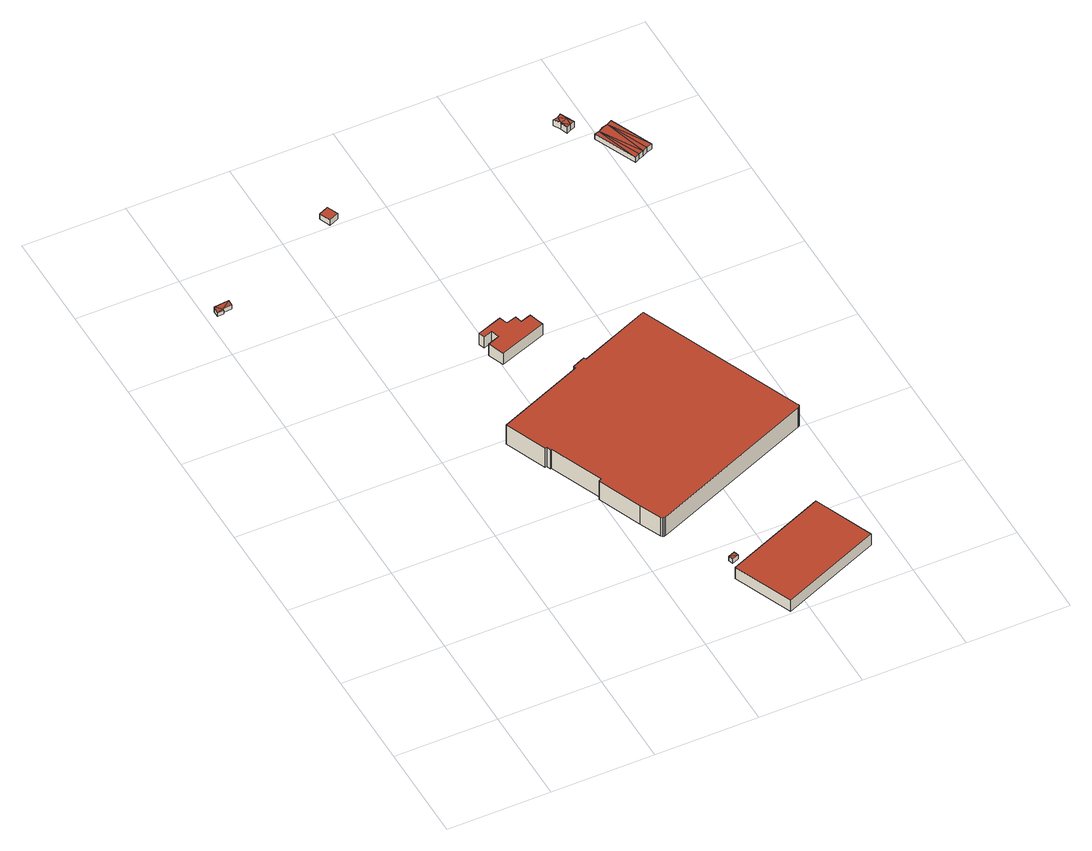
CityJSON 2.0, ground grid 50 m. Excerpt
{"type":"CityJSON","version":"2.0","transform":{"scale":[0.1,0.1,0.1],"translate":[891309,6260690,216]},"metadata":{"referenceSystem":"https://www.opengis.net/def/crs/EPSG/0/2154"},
"CityObjects":{
"building1":{"type":"Building","attributes":{"class":"Building"},"children":["building1-1"]},
"building1-1":{"type":"BuildingPart","parents":["building1"],"geometry":[{"type":"Solid","lod":"2.2","boundaries":[[[[0,1,2]],[[3,0,2]],[[3,2,4]],[[5,4,2]],[[6,7,8,9,10,11]],[[5,2,10,11]],[[2,1,9,10]],[[1,0,8,9]],[[0,3,7,8]],[[3,4,6,7]],[[4,5,11,6]]]],"semantics":{"surfaces":[{"type":"RoofSurface","rf_azimuth":272.23,"rf_slope":12.87},{"type":"GroundSurface"},{"type":"WallSurface","on_footprint_edge":true}],"values":[[0,0,0,0,1,2,2,2,2,2,2]]}}]},
"building2":{"type":"Building","attributes":{"class":"Building"},"children":["building2-1"]},
"building2-1":{"type":"BuildingPart","parents":["building2"],"geometry":[{"type":"Solid","lod":"2.2","boundaries":[[[[12,13,14]],[[15,12,14]],[[16,17,18,19]],[[14,13,18,19]],[[13,12,17,18]],[[12,15,16,17]],[[15,14,19,16]]]],"semantics":{"surfaces":[{"type":"RoofSurface","rf_azimuth":169.18,"rf_slope":0.268},{"type":"GroundSurface"},{"type":"WallSurface","on_footprint_edge":true}],"values":[[0,0,1,2,2,2,2]]}}]},
"building3":{"type":"Building","attributes":{"class":"Building"},"children":["building3-1"]},
"building3-1":{"type":"BuildingPart","parents":["building3"],"geometry":[{"type":"Solid","lod":"2.2","boundaries":[[[[20,21,22,23]],[[24,25,26,27]],[[27,26,22,23]],[[26,25,21,22]],[[25,24,20,21]],[[24,27,23,20]]]],"semantics":{"surfaces":[{"type":"GroundSurface"},{"type":"RoofSurface"},{"type":"WallSurface","on_footprint_edge":true}],"values":[[0,1,2,2,2,2]]}}]},
"building4":{"type":"Building","attributes":{"class":"Building"},"children":["building4-1"]},
"building4-1":{"type":"BuildingPart","parents":["building4"],"geometry":[{"type":"Solid","lod":"2.2","boundaries":[[[[28,29,30,31,32,33,34,35,36,37,38,39,40]],[[41,42,43,44,45,46,47,48,49,50,51,52,53]],[[53,52,39,40]],[[52,51,38,39]],[[51,50,37,38]],[[50,49,36,37]],[[49,48,35,36]],[[48,47,34,35]],[[47,46,33,34]],[[46,45,32,33]],[[45,44,31,32]],[[44,43,30,31]],[[43,42,29,30]],[[42,41,28,29]],[[41,53,40,28]]]],"semantics":{"surfaces":[{"type":"GroundSurface"},{"type":"RoofSurface"},{"type":"WallSurface","on_footprint_edge":true}],"values":[[0,1,2,2,2,2,2,2,2,2,2,2,2,2,2]]}}]},
"building5":{"type":"Building","attributes":{"class":"Building"},"children":["building5-1"]},
"building5-1":{"type":"BuildingPart","parents":["building5"],"geometry":[{"type":"Solid","lod":"2.2","boundaries":[[[[54,55,56,57]],[[58,59,60,61]],[[61,60,56,57]],[[60,59,55,56]],[[59,58,54,55]],[[58,61,57,54]]]],"semantics":{"surfaces":[{"type":"GroundSurface"},{"type":"RoofSurface"},{"type":"WallSurface","on_footprint_edge":true}],"values":[[0,1,2,2,2,2]]}}]},
"building6":{"type":"Building","attributes":{"class":"ParkingGarage"},"children":["building6-1"]},
"building6-1":{"type":"BuildingPart","parents":["building6"],"geometry":[{"type":"Solid","lod":"2.2","boundaries":[[[[62,63,64,65,66,67,68,69,70,71,72,73,74,75,76,77,78,79,80,81,82,83,84]],[[85,86,87,88,89,90,91,92,93,94,95,96,97,98,99,100,101,102,103,104,105,106,107]],[[107,106,83,84]],[[106,105,82,83]],[[105,104,81,82]],[[104,103,80,81]],[[103,102,79,80]],[[102,101,78,79]],[[101,100,77,78]],[[100,99,76,77]],[[99,98,75,76]],[[98,97,74,75]],[[97,96,73,74]],[[96,95,72,73]],[[95,94,71,72]],[[94,93,70,71]],[[93,92,69,70]],[[92,91,68,69]],[[91,90,67,68]],[[90,89,66,67]],[[89,88,65,66]],[[88,87,64,65]],[[87,86,63,64]],[[86,85,62,63]],[[85,107,84,62]]]],"semantics":{"surfaces":[{"type":"GroundSurface"},{"type":"RoofSurface"},{"type":"WallSurface","on_footprint_edge":true}],"values":[[0,1,2,2,2,2,2,2,2,2,2,2,2,2,2,2,2,2,2,2,2,2,2,2,2]]}}]},
"building7":{"type":"Building","attributes":{"class":"Building"},"children":["building7-1"]},
"building7-1":{"type":"BuildingPart","parents":["building7"],"geometry":[{"type":"MultiSurface","lod":"2.2","boundaries":[[[108,109,110]],[[111,108,112]],[[113,112,114]],[[108,114,112]],[[110,114,108]],[[115,114,110]],[[116,117,118,119,120,121,122,123]],[[110,109,122,123]],[[109,124,121,122]],[[124,111,120,121]],[[111,112,119,120]],[[112,113,118,119]],[[113,125,117,118]],[[125,115,116,117]],[[115,110,123,116]]],"semantics":{"surfaces":[{"type":"RoofSurface","rf_azimuth":193.95,"rf_slope":0.596},{"type":"GroundSurface"},{"type":"WallSurface","on_footprint_edge":true}],"values":[0,0,0,0,0,0,1,2,2,2,2,2,2,2,2]}}]},
"building8":{"type":"Building","attributes":{"class":"Building"},"children":["building8-1"]},
"building8-1":{"type":"BuildingPart","parents":["building8"],"geometry":[{"type":"Solid","lod":"2.2","boundaries":[[[[126,127,128]],[[129,127,126]],[[130,128,127]],[[127,129,131]],[[132,127,131]],[[133,131,129]],[[134,131,133]],[[131,134,135]],[[136,137,138,139,140,141,142,143,144,145]],[[134,133,144,145]],[[133,129,143,144]],[[129,126,142,143]],[[126,128,141,142]],[[128,130,140,141]],[[130,127,139,140]],[[127,132,138,139]],[[132,131,137,138]],[[131,135,136,137]],[[135,134,145,136]]]],"semantics":{"surfaces":[{"type":"RoofSurface","rf_azimuth":241.37,"rf_slope":0.0665},{"type":"GroundSurface"},{"type":"WallSurface","on_footprint_edge":true}],"values":[[0,0,0,0,0,0,0,0,1,2,2,2,2,2,2,2,2,2,2]]}}]}
},
"vertices":[
[9,2651,119],[38,2652,119],[38,2660,121],[8,2682,126],[82,2690,127],[83,2663,121],[82,2690,97],[8,2682,97],[9,2651,97],[38,2652,97],[38,2660,97],[83,2663,97],
[1318,402,40],[1326,379,40],[1359,391,40],[1350,414,40],[1350,414,14],[1318,402,14],[1326,379,14],[1359,391,14],
[738,2946,98],[715,3000,98],[668,2980,98],[691,2926,98],[738,2946,130],[715,3000,130],[668,2980,130],[691,2926,130],
[1211,1941,68],[1198,1979,68],[1188,2014,68],[1136,1997,68],[1126,2032,68],[1077,2018,68],[1063,2057,68],[941,2015,68],[951,1987,68],[994,2001,68],[1009,1960,68],[949,1937,68],[977,1859,68],[1211,1941,135],[1198,1979,135],[1188,2014,135],[1136,1997,135],[1126,2032,135],[1077,2018,135],[1063,2057,135],[941,2015,135],[951,1987,135],[994,2001,135],[1009,1960,135],[949,1937,135],[977,1859,135],
[1786,496,15],[1293,292,15],[1412,4,15],[1905,207,15],[1786,496,81],[1293,292,81],[1412,4,81],[1905,207,81],
[1132,676,5],[1137,670,5],[1143,669,5],[1151,670,5],[1959,1002,5],[1965,1005,5],[1970,1013,5],[1969,1022,5],[1966,1028,5],[1634,1825,5],[1286,1681,5],[1281,1692,5],[1265,1685,5],[1218,1666,5],[1223,1654,5],[798,1479,5],[881,1275,5],[890,1277,5],[899,1256,5],[903,1258,5],[1010,1000,5],[998,995,5],[1085,782,5],[1132,676,118],[1137,670,118],[1143,669,118],[1151,670,118],[1959,1002,118],[1965,1005,118],[1970,1013,118],[1969,1022,118],[1966,1028,118],[1634,1825,118],[1286,1681,118],[1281,1692,118],[1265,1685,118],[1218,1666,118],[1223,1654,118],[798,1479,118],[881,1275,118],[890,1277,118],[899,1256,118],[903,1258,118],[1010,1000,118],[998,995,118],[1085,782,118],
[1851,3024,107],[1863,2986,107],[1882,2998,107],[1830,3056,107],[1854,3061,107],[1874,3073,107],[1887,3037,107],[1906,3006,107],[1906,3006,72],[1887,3037,72],[1874,3073,72],[1854,3061,72],[1830,3056,72],[1851,3024,72],[1863,2986,72],[1882,2998,72],[1851,3024,113],[1887,3037,112],
[2066,2709,100],[1978,2910,100],[2044,2696,100],[2091,2716,100],[1953,2903,100],[2026,2931,100],[2000,2924,100],[2114,2729,100],[2142,2739,100],[2052,2945,100],[2052,2945,71],[2026,2931,71],[2000,2924,71],[1978,2910,71],[1953,2903,71],[2044,2696,71],[2066,2709,71],[2091,2716,71],[2114,2729,71],[2142,2739,71]
]}
